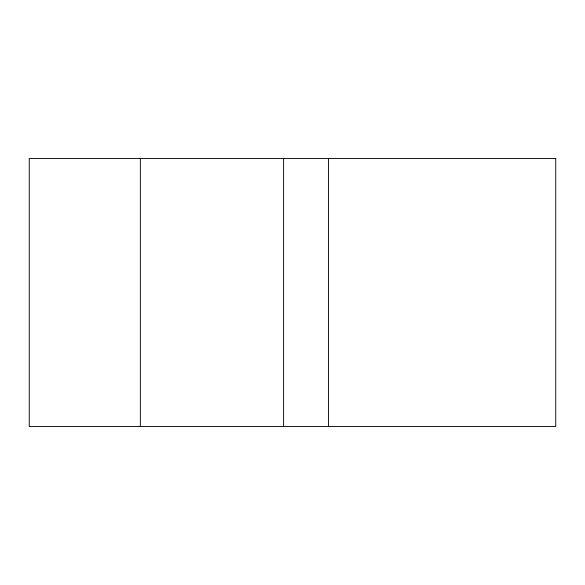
<?xml version="1.0" encoding="UTF-8"?>
<svg xmlns="http://www.w3.org/2000/svg" width="585" height="585" viewBox="0 0 585 585"><rect width="100%" height="100%" fill="white"/><g stroke="black" fill="none" stroke-linecap="round" stroke-linejoin="round"><path stroke-width="0.88" d="M328.499 158.484L328.499 426.516M283.608 158.484L283.608 426.516M140.349 158.484L140.349 426.516M555.75 158.484L29.25 158.484L29.25 426.516L555.75 426.516L555.75 158.484"/></g></svg>
